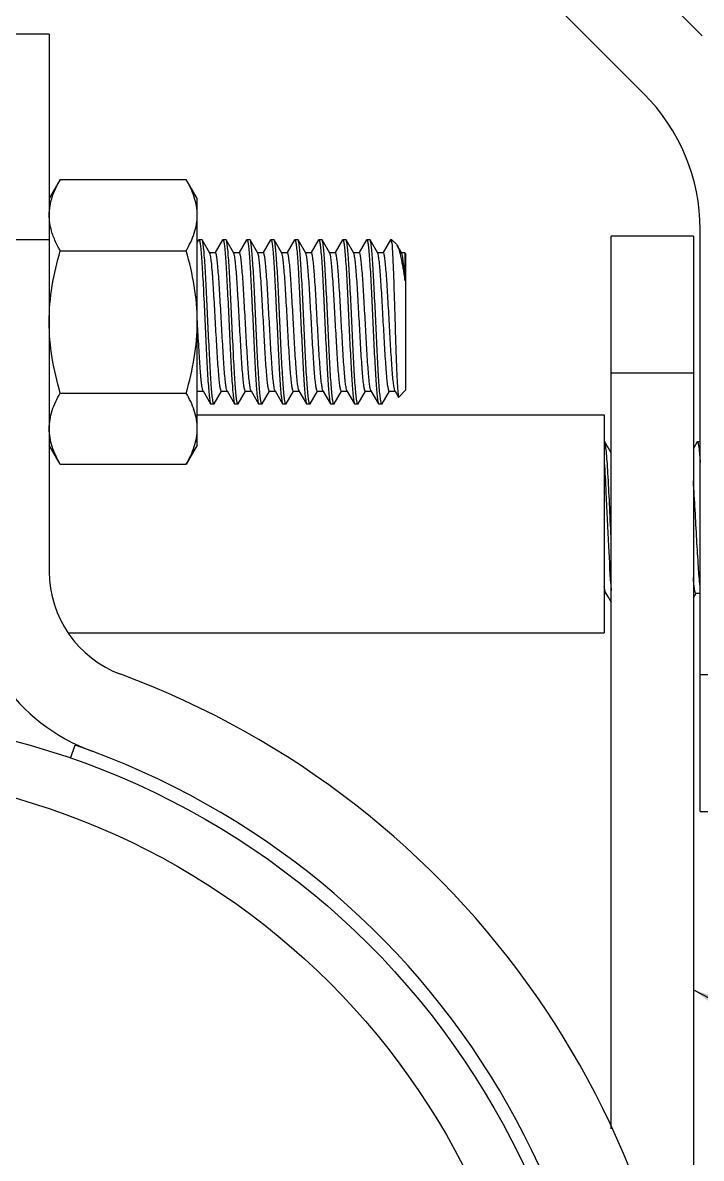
# Model space of a CAD drawing. Extents: x 185245 to 2166646, y -19957 to 815000.
# Drawn here: x 2000411 to 2000826, y 673238 to 673931 of the extents above; entities that cross this region are included whole.
import ezdxf

# ---------------------------------------------------------------- set-up
doc = ezdxf.new("R2010")
doc.units = 0
doc.header["$LTSCALE"] = 1000
doc.header["$MEASUREMENT"] = 0
doc.styles.get("Standard").update_dxf_attribs({"font": 'gbenor.shx', "bigfont": 'gbcbig.shx'})
doc.dimstyles.get("Standard").update_dxf_attribs({"dimscale": 100, "dimtxt": 3.5, "dimasz": 1, "dimexe": 2.5, "dimexo": 3, "dimgap": 1.5, "dimtad": 1, "dimdec": 0, "dimzin": 0, "dimdsep": 46, "dimtxsty": 'Standard', "dimblk": 'ARCHTICK', "dimcen": 0.09, "dimadec": 0, "dimazin": 0, "dimtfac": 1, "dimtdec": 0, "dimtix": 1, "dimtmove": 2, "dimatfit": 3, "dimfxl": 1, "dimtolj": 1, "dimtzin": 0, "dimarcsym": 0})

# ---------------------------------------------------------------- blocks, each defined once
blk = doc.blocks.new('gfhhrryyfd')
at = {"linetype": 'Continuous'}
for p, q in [((3687826.77, -1753038.41), (3688040.04, -1753251.68)), ((3688004.55, -1753287.16), (3687791.28, -1753073.89)), ((3687641.58, -1753250.77), (3687591.4, -1753250.77)), ((3687641.58, -1753250.77), (3687641.58, -1753578.87)), ((3687648.3, -1753339.51), (3687641.58, -1753351.15)), ((3687648.3, -1753339.51), (3687725.19, -1753339.51)), ((3687731.91, -1753351.15), (3687725.19, -1753339.51)), ((3687731.91, -1753501.66), (3687731.91, -1753351.15)), ((3688038.85, -1753725.4), (3688038.85, -1753369.95)), ((3687641.58, -1753376.23), (3687591.4, -1753376.23)), ((3687732.76, -1753376.39), (3687731.91, -1753377.86)), ((3687732.76, -1753376.39), (3687732.95, -1753376.23)), ((3687734.78, -1753376.23), (3687732.95, -1753376.23)), ((3687734.78, -1753376.23), (3687732.95, -1753376.23)), ((3687732.95, -1753376.23), (3687732.98, -1753376.23)), ((3687734.97, -1753376.39), (3687734.78, -1753376.23)), ((3687739.59, -1753384.36), (3687734.97, -1753376.39)), ((3687747.4, -1753376.39), (3687742.91, -1753384.12)), ((3687747.4, -1753376.39), (3687747.59, -1753376.23)), ((3687749.41, -1753376.23), (3687747.59, -1753376.23)), ((3687749.41, -1753376.23), (3687747.59, -1753376.23)), ((3687747.59, -1753376.23), (3687747.61, -1753376.23)), ((3687749.6, -1753376.39), (3687749.41, -1753376.23)), ((3687754.22, -1753384.36), (3687749.6, -1753376.39)), ((3687762.03, -1753376.39), (3687757.55, -1753384.12)), ((3687762.03, -1753376.39), (3687762.22, -1753376.23)), ((3687764.05, -1753376.23), (3687762.22, -1753376.23)), ((3687764.05, -1753376.23), (3687762.22, -1753376.23)), ((3687762.22, -1753376.23), (3687762.25, -1753376.23)), ((3687764.24, -1753376.39), (3687764.05, -1753376.23)), ((3687768.86, -1753384.36), (3687764.24, -1753376.39)), ((3687776.67, -1753376.39), (3687772.19, -1753384.12)), ((3687776.67, -1753376.39), (3687776.86, -1753376.23)), ((3687778.69, -1753376.23), (3687776.86, -1753376.23)), ((3687778.69, -1753376.23), (3687776.86, -1753376.23)), ((3687776.86, -1753376.23), (3687776.89, -1753376.23)), ((3687778.87, -1753376.39), (3687778.69, -1753376.23)), ((3687783.5, -1753384.36), (3687778.87, -1753376.39)), ((3687791.31, -1753376.39), (3687786.82, -1753384.12)), ((3687791.31, -1753376.39), (3687791.49, -1753376.23)), ((3687793.32, -1753376.23), (3687791.49, -1753376.23)), ((3687793.32, -1753376.23), (3687791.49, -1753376.23)), ((3687791.49, -1753376.23), (3687791.52, -1753376.23)), ((3687793.51, -1753376.39), (3687793.32, -1753376.23)), ((3687798.13, -1753384.36), (3687793.51, -1753376.39)), ((3687805.94, -1753376.39), (3687801.46, -1753384.12)), ((3687805.94, -1753376.39), (3687806.13, -1753376.23)), ((3687807.96, -1753376.23), (3687806.13, -1753376.23)), ((3687807.96, -1753376.23), (3687806.13, -1753376.23)), ((3687806.13, -1753376.23), (3687806.16, -1753376.23)), ((3687808.15, -1753376.39), (3687807.96, -1753376.23)), ((3687812.77, -1753384.36), (3687808.15, -1753376.39)), ((3687820.58, -1753376.39), (3687816.1, -1753384.12)), ((3687820.58, -1753376.39), (3687820.77, -1753376.23)), ((3687822.6, -1753376.23), (3687820.77, -1753376.23)), ((3687822.6, -1753376.23), (3687820.77, -1753376.23)), ((3687820.77, -1753376.23), (3687820.79, -1753376.23)), ((3687822.78, -1753376.39), (3687822.6, -1753376.23)), ((3687827.4, -1753384.36), (3687822.78, -1753376.39)), ((3687835.22, -1753376.39), (3687830.73, -1753384.12)), ((3687835.22, -1753376.39), (3687835.4, -1753376.23)), ((3687837.23, -1753376.23), (3687835.4, -1753376.23)), ((3687837.23, -1753376.23), (3687835.4, -1753376.23)), ((3687835.4, -1753376.23), (3687835.43, -1753376.23)), ((3687837.42, -1753376.39), (3687837.23, -1753376.23)), ((3687842.04, -1753384.36), (3687837.42, -1753376.39)), ((3687849.85, -1753376.39), (3687845.37, -1753384.12)), ((3687850.04, -1753376.23), (3687849.85, -1753376.39)), ((3687850.67, -1753376.23), (3687850.04, -1753376.23)), ((3687853.5, -1753379.06), (3687850.67, -1753376.23)), ((3687850.67, -1753378.06), (3687850.67, -1753376.23)), ((3687984.49, -1753919.18), (3687984.49, -1753374.14)), ((3688034.67, -1753374.14), (3687984.49, -1753374.14)), ((3688034.67, -1753374.14), (3688034.67, -1754143.58)), ((3687648.3, -1753382.96), (3687725.19, -1753382.96)), ((3687743, -1753384.17), (3687739.48, -1753384.17)), ((3687757.63, -1753384.17), (3687754.11, -1753384.17)), ((3687772.27, -1753384.17), (3687768.75, -1753384.17)), ((3687768.97, -1753384.6), (3687768.86, -1753384.36)), ((3687786.91, -1753384.17), (3687783.39, -1753384.17)), ((3687801.54, -1753384.17), (3687798.02, -1753384.17)), ((3687816.18, -1753384.17), (3687812.66, -1753384.17)), ((3687812.9, -1753384.67), (3687812.77, -1753384.36)), ((3687830.81, -1753384.17), (3687827.29, -1753384.17)), ((3687845.45, -1753384.17), (3687841.93, -1753384.17)), ((3687856.68, -1753384.36), (3687853.98, -1753379.71)), ((3687858.62, -1753384.17), (3687856.57, -1753384.17)), ((3687859.03, -1753384.59), (3687858.62, -1753384.17)), ((3687858.62, -1753384.17), (3687858.62, -1753401.06)), ((3687859.03, -1753384.59), (3687859.03, -1753468.22)), ((3687732.02, -1753426.4), (3687731.91, -1753424.36)), ((3687732.05, -1753426.93), (3687732.02, -1753426.4)), ((3688034.67, -1753457.77), (3687984.49, -1753457.77)), ((3687648.3, -1753469.86), (3687725.19, -1753469.86)), ((3687731.91, -1753469.08), (3687732.13, -1753468.69)), ((3687732.05, -1753468.64), (3687735.57, -1753468.64)), ((3687735.46, -1753468.45), (3687740.08, -1753476.43)), ((3687742.28, -1753476.43), (3687746.77, -1753468.69)), ((3687746.68, -1753468.64), (3687750.21, -1753468.64)), ((3687750.09, -1753468.45), (3687754.72, -1753476.43)), ((3687756.92, -1753476.43), (3687761.4, -1753468.69)), ((3687761.32, -1753468.64), (3687764.84, -1753468.64)), ((3687764.73, -1753468.45), (3687769.35, -1753476.43)), ((3687771.56, -1753476.43), (3687776.04, -1753468.69)), ((3687775.96, -1753468.64), (3687779.48, -1753468.64)), ((3687779.37, -1753468.45), (3687783.99, -1753476.43)), ((3687786.19, -1753476.43), (3687790.68, -1753468.69)), ((3687790.59, -1753468.64), (3687794.11, -1753468.64)), ((3687794, -1753468.45), (3687798.62, -1753476.43)), ((3687800.83, -1753476.43), (3687805.31, -1753468.69)), ((3687805.23, -1753468.64), (3687808.75, -1753468.64)), ((3687808.64, -1753468.45), (3687813.26, -1753476.43)), ((3687815.46, -1753476.43), (3687819.95, -1753468.69)), ((3687819.86, -1753468.64), (3687823.39, -1753468.64)), ((3687823.27, -1753468.45), (3687827.9, -1753476.43)), ((3687830.1, -1753476.43), (3687834.58, -1753468.69)), ((3687834.5, -1753468.64), (3687838.02, -1753468.64)), ((3687837.91, -1753468.45), (3687837.78, -1753468.15)), ((3687837.91, -1753468.45), (3687842.53, -1753476.43)), ((3687844.74, -1753476.43), (3687849.22, -1753468.69)), ((3687849.14, -1753468.64), (3687852.66, -1753468.64)), ((3687852.55, -1753468.45), (3687852.47, -1753468.3)), ((3687852.55, -1753468.45), (3687852.66, -1753468.64)), ((3687852.66, -1753468.64), (3687854.78, -1753472.3)), ((3687854.78, -1753472.3), (3687854.91, -1753472.35)), ((3687859.03, -1753468.22), (3687854.91, -1753472.35)), ((3687740.08, -1753476.43), (3687740.27, -1753476.59)), ((3687742.1, -1753476.59), (3687740.27, -1753476.59)), ((3687742.1, -1753476.59), (3687740.27, -1753476.59)), ((3687742.1, -1753476.59), (3687742.07, -1753476.58)), ((3687742.28, -1753476.43), (3687742.1, -1753476.59)), ((3687754.72, -1753476.43), (3687754.9, -1753476.59)), ((3687756.73, -1753476.59), (3687754.9, -1753476.59)), ((3687756.73, -1753476.59), (3687754.9, -1753476.59)), ((3687756.73, -1753476.59), (3687756.7, -1753476.58)), ((3687756.92, -1753476.43), (3687756.73, -1753476.59)), ((3687769.35, -1753476.43), (3687769.54, -1753476.59)), ((3687771.37, -1753476.59), (3687769.54, -1753476.59)), ((3687771.37, -1753476.59), (3687769.54, -1753476.59)), ((3687771.37, -1753476.59), (3687771.34, -1753476.58)), ((3687771.56, -1753476.43), (3687771.37, -1753476.59)), ((3687783.99, -1753476.43), (3687784.18, -1753476.59)), ((3687786.01, -1753476.59), (3687784.18, -1753476.59)), ((3687786.01, -1753476.59), (3687784.18, -1753476.59)), ((3687786.01, -1753476.59), (3687785.98, -1753476.58)), ((3687786.19, -1753476.43), (3687786.01, -1753476.59)), ((3687798.62, -1753476.43), (3687798.81, -1753476.59)), ((3687800.64, -1753476.59), (3687798.81, -1753476.59)), ((3687800.64, -1753476.59), (3687798.81, -1753476.59)), ((3687800.64, -1753476.59), (3687800.61, -1753476.58)), ((3687800.83, -1753476.43), (3687800.64, -1753476.59)), ((3687813.26, -1753476.43), (3687813.45, -1753476.59)), ((3687815.28, -1753476.59), (3687813.45, -1753476.59)), ((3687815.28, -1753476.59), (3687813.45, -1753476.59)), ((3687815.28, -1753476.59), (3687815.25, -1753476.58)), ((3687815.46, -1753476.43), (3687815.28, -1753476.59)), ((3687827.9, -1753476.43), (3687828.08, -1753476.59)), ((3687829.91, -1753476.59), (3687828.08, -1753476.59)), ((3687829.91, -1753476.59), (3687828.08, -1753476.59)), ((3687829.91, -1753476.59), (3687829.89, -1753476.58)), ((3687830.1, -1753476.43), (3687829.91, -1753476.59)), ((3687842.53, -1753476.43), (3687842.72, -1753476.59)), ((3687844.55, -1753476.59), (3687842.72, -1753476.59)), ((3687844.55, -1753476.59), (3687842.72, -1753476.59)), ((3687844.55, -1753476.59), (3687844.52, -1753476.58)), ((3687844.74, -1753476.43), (3687844.55, -1753476.59)), ((3687731.91, -1753483.28), (3687980.3, -1753483.28)), ((3687980.3, -1753483.28), (3687980.3, -1753616.26)), ((3687648.3, -1753513.3), (3687641.58, -1753501.66)), ((3687731.91, -1753501.66), (3687725.19, -1753513.3)), ((3687980.63, -1753499.75), (3687980.44, -1753499.59)), ((3687984.49, -1753506.4), (3687980.63, -1753499.75)), ((3688036.97, -1753499.75), (3688034.67, -1753503.73)), ((3688036.97, -1753499.75), (3688037.16, -1753499.59)), ((3688038.99, -1753499.59), (3688037.16, -1753499.59)), ((3688038.99, -1753499.59), (3688037.16, -1753499.59)), ((3687648.3, -1753513.3), (3687725.19, -1753513.3)), ((3687980.3, -1753592), (3687981.34, -1753592)), ((3687981.12, -1753591.81), (3687984.49, -1753597.62)), ((3688034.67, -1753594.94), (3688036.37, -1753592)), ((3688036.26, -1753592), (3688038.85, -1753592)), ((3687653.6, -1753616.26), (3687980.3, -1753616.26)), ((3688038.85, -1753641.77), (3688089.03, -1753641.77)), ((3687654.61, -1753692.83), (3687657.33, -1753684.92)), ((3688038.85, -1753725.4), (3688089.03, -1753725.4))]:
    blk.add_line(p, q, dxfattribs=at)
for radius in [476.72, 443.27]:
    blk.add_circle((3687499.4, -1754143.58), radius, dxfattribs=at)
for centre, radius, start, end in [((3687921.76, -1753369.95), 117.09, 0, 45), ((3687708.49, -1753578.87), 117.09, 180, 249.68249), ((3687708.49, -1753578.87), 66.91, 180, 249.68249), ((3687499.4, -1754143.58), 535.27, 290.31751, 69.68249), ((3687499.4, -1754143.58), 485.08, 109, 71)]:
    blk.add_arc(centre, radius, start, end, dxfattribs=at)
for points, knots in [([(3687641.58, -1753361.23), (3687641.58, -1753357.52), (3687642.97, -1753349.85), (3687646.33, -1753342.92), (3687648.3, -1753339.51)], [0, 0, 0, 0, 0.485069, 1, 1, 1, 1]), ([(3687731.91, -1753361.23), (3687731.91, -1753357.52), (3687730.52, -1753349.85), (3687727.16, -1753342.92), (3687725.19, -1753339.51)], [0, 0, 0, 0, 0.485069, 1, 1, 1, 1]), ([(3687644.03, -1753374.05), (3687643.64, -1753373), (3687642.27, -1753368.86), (3687641.58, -1753364.48), (3687641.58, -1753361.23)], [0, 0, 0, 0, 0.255881, 1, 1, 1, 1]), ([(3687725.19, -1753382.96), (3687727.16, -1753379.55), (3687730.52, -1753372.62), (3687731.91, -1753364.94), (3687731.91, -1753361.23)], [0, 0, 0, 0, 0.514931, 1, 1, 1, 1]), ([(3687648.3, -1753382.96), (3687647.88, -1753382.23), (3687646.28, -1753379.35), (3687644.89, -1753376.35), (3687644.03, -1753374.05)], [0, 0, 0, 0, 0.255395, 1, 1, 1, 1]), ([(3687732.98, -1753376.23), (3687733.01, -1753376.24), (3687733.18, -1753376.37), (3687733.24, -1753376.59), (3687733.29, -1753376.76)], [0, 0, 0, 0, 0.14607, 1, 1, 1, 1]), ([(3687733.29, -1753376.76), (3687733.51, -1753377.46), (3687733.8, -1753379.43), (3687734.21, -1753383.1), (3687734.61, -1753388.22), (3687735.2, -1753397.37), (3687735.88, -1753410.79), (3687736.68, -1753427.99), (3687737.36, -1753442.59), (3687737.93, -1753453.59), (3687738.34, -1753460.66), (3687738.76, -1753466.6), (3687739.14, -1753471.23), (3687739.58, -1753474.32), (3687739.81, -1753475.96), (3687740.08, -1753476.43)], [0, 0, 0, 0, 0.021893, 0.059338, 0.11121, 0.175832, 0.33449, 0.514559, 0.692469, 0.77323, 0.844901, 0.90513, 0.951948, 0.983856, 1, 1, 1, 1]), ([(3687741.76, -1753476.05), (3687741.53, -1753475.36), (3687741.25, -1753473.39), (3687740.84, -1753469.72), (3687740.44, -1753464.6), (3687739.85, -1753455.45), (3687739.16, -1753442.03), (3687738.36, -1753424.83), (3687737.69, -1753410.22), (3687737.11, -1753399.23), (3687736.7, -1753392.15), (3687736.28, -1753386.22), (3687735.91, -1753381.58), (3687735.47, -1753378.49), (3687735.23, -1753376.85), (3687734.97, -1753376.39)], [0, 0, 0, 0, 0.02187, 0.059297, 0.111154, 0.175764, 0.334422, 0.514507, 0.692435, 0.773208, 0.844889, 0.905123, 0.951944, 0.983855, 1, 1, 1, 1]), ([(3687747.61, -1753376.23), (3687747.64, -1753376.24), (3687747.82, -1753376.37), (3687747.87, -1753376.59), (3687747.92, -1753376.76)], [0, 0, 0, 0, 0.146483, 1, 1, 1, 1]), ([(3687747.92, -1753376.76), (3687748.15, -1753377.45), (3687748.43, -1753379.42), (3687748.84, -1753383.09), (3687749.24, -1753388.2), (3687749.83, -1753397.35), (3687750.52, -1753410.77), (3687751.32, -1753427.97), (3687752, -1753442.58), (3687752.57, -1753453.58), (3687752.98, -1753460.66), (3687753.4, -1753466.59), (3687753.77, -1753471.23), (3687754.21, -1753474.32), (3687754.45, -1753475.96), (3687754.72, -1753476.43)], [0, 0, 0, 0, 0.021833, 0.05923, 0.111064, 0.175659, 0.33431, 0.514413, 0.692368, 0.773157, 0.844855, 0.905103, 0.951934, 0.983852, 1, 1, 1, 1]), ([(3687756.39, -1753476.05), (3687756.17, -1753475.36), (3687755.88, -1753473.39), (3687755.47, -1753469.71), (3687755.08, -1753464.59), (3687754.48, -1753455.45), (3687753.8, -1753442.02), (3687753, -1753424.83), (3687752.32, -1753410.22), (3687751.75, -1753399.23), (3687751.34, -1753392.15), (3687750.92, -1753386.22), (3687750.55, -1753381.58), (3687750.1, -1753378.49), (3687749.87, -1753376.85), (3687749.6, -1753376.39)], [0, 0, 0, 0, 0.02189, 0.059333, 0.111204, 0.175825, 0.334482, 0.514553, 0.692464, 0.773225, 0.844897, 0.905128, 0.951947, 0.983856, 1, 1, 1, 1]), ([(3687762.25, -1753376.23), (3687762.28, -1753376.24), (3687762.45, -1753376.37), (3687762.5, -1753376.58), (3687762.56, -1753376.74)], [0, 0, 0, 0, 0.14739, 1, 1, 1, 1]), ([(3687762.56, -1753376.74), (3687762.78, -1753377.43), (3687763.07, -1753379.39), (3687763.48, -1753383.05), (3687763.87, -1753388.16), (3687764.47, -1753397.3), (3687765.15, -1753410.73), (3687765.95, -1753427.93), (3687766.63, -1753442.55), (3687767.2, -1753453.55), (3687767.61, -1753460.64), (3687768.04, -1753466.58), (3687768.41, -1753471.22), (3687768.85, -1753474.32), (3687769.08, -1753475.96), (3687769.35, -1753476.43)], [0, 0, 0, 0, 0.021699, 0.058987, 0.110742, 0.175283, 0.333897, 0.514056, 0.692114, 0.772961, 0.844719, 0.905022, 0.951896, 0.98384, 1, 1, 1, 1]), ([(3687771.03, -1753476.06), (3687770.81, -1753475.36), (3687770.52, -1753473.4), (3687770.11, -1753469.73), (3687769.71, -1753464.61), (3687769.12, -1753455.47), (3687768.43, -1753442.04), (3687767.64, -1753424.84), (3687766.96, -1753410.23), (3687766.38, -1753399.24), (3687765.97, -1753392.16), (3687765.55, -1753386.22), (3687765.18, -1753381.58), (3687764.74, -1753378.49), (3687764.51, -1753376.85), (3687764.24, -1753376.39)], [0, 0, 0, 0, 0.021836, 0.059237, 0.111077, 0.175677, 0.334321, 0.514424, 0.692372, 0.773156, 0.844853, 0.905103, 0.951936, 0.983852, 1, 1, 1, 1]), ([(3687776.89, -1753376.23), (3687776.92, -1753376.24), (3687777.09, -1753376.37), (3687777.14, -1753376.59), (3687777.2, -1753376.76)], [0, 0, 0, 0, 0.146196, 1, 1, 1, 1]), ([(3687777.2, -1753376.76), (3687777.42, -1753377.45), (3687777.71, -1753379.42), (3687778.12, -1753383.1), (3687778.51, -1753388.21), (3687779.11, -1753397.36), (3687779.79, -1753410.79), (3687780.59, -1753427.98), (3687781.27, -1753442.59), (3687781.84, -1753453.58), (3687782.25, -1753460.66), (3687782.67, -1753466.6), (3687783.04, -1753471.23), (3687783.49, -1753474.32), (3687783.72, -1753475.96), (3687783.99, -1753476.43)], [0, 0, 0, 0, 0.021874, 0.059306, 0.111169, 0.175785, 0.334437, 0.514518, 0.69244, 0.773206, 0.844885, 0.905122, 0.951944, 0.983855, 1, 1, 1, 1]), ([(3687785.67, -1753476.07), (3687785.45, -1753475.38), (3687785.16, -1753473.42), (3687784.75, -1753469.76), (3687784.35, -1753464.65), (3687783.76, -1753455.5), (3687783.07, -1753442.08), (3687782.28, -1753424.87), (3687781.6, -1753410.26), (3687781.02, -1753399.25), (3687780.61, -1753392.17), (3687780.19, -1753386.23), (3687779.82, -1753381.59), (3687779.38, -1753378.49), (3687779.14, -1753376.85), (3687778.87, -1753376.39)], [0, 0, 0, 0, 0.021728, 0.059039, 0.110811, 0.175364, 0.333989, 0.514137, 0.692171, 0.773007, 0.844751, 0.905041, 0.951904, 0.983842, 1, 1, 1, 1]), ([(3687791.52, -1753376.23), (3687791.55, -1753376.24), (3687791.73, -1753376.37), (3687791.78, -1753376.59), (3687791.83, -1753376.76)], [0, 0, 0, 0, 0.146015, 1, 1, 1, 1]), ([(3687791.83, -1753376.76), (3687792.06, -1753377.46), (3687792.34, -1753379.43), (3687792.75, -1753383.1), (3687793.15, -1753388.22), (3687793.74, -1753397.37), (3687794.43, -1753410.8), (3687795.23, -1753427.99), (3687795.9, -1753442.6), (3687796.48, -1753453.59), (3687796.89, -1753460.66), (3687797.31, -1753466.6), (3687797.68, -1753471.23), (3687798.12, -1753474.33), (3687798.36, -1753475.96), (3687798.62, -1753476.43)], [0, 0, 0, 0, 0.021902, 0.059353, 0.11123, 0.175855, 0.334516, 0.514581, 0.692484, 0.773243, 0.844911, 0.905136, 0.951951, 0.983857, 1, 1, 1, 1]), ([(3687800.3, -1753476.05), (3687800.08, -1753475.36), (3687799.79, -1753473.39), (3687799.38, -1753469.71), (3687798.99, -1753464.6), (3687798.39, -1753455.45), (3687797.71, -1753442.02), (3687796.91, -1753424.83), (3687796.23, -1753410.22), (3687795.66, -1753399.23), (3687795.25, -1753392.15), (3687794.83, -1753386.22), (3687794.45, -1753381.58), (3687794.01, -1753378.49), (3687793.78, -1753376.85), (3687793.51, -1753376.39)], [0, 0, 0, 0, 0.021885, 0.059324, 0.11119, 0.175807, 0.334466, 0.514541, 0.692458, 0.773225, 0.8449, 0.90513, 0.951948, 0.983856, 1, 1, 1, 1]), ([(3687806.16, -1753376.23), (3687806.19, -1753376.24), (3687806.36, -1753376.37), (3687806.41, -1753376.58), (3687806.47, -1753376.75)], [0, 0, 0, 0, 0.146759, 1, 1, 1, 1]), ([(3687806.47, -1753376.75), (3687806.69, -1753377.44), (3687806.98, -1753379.41), (3687807.39, -1753383.08), (3687807.78, -1753388.19), (3687808.38, -1753397.33), (3687809.06, -1753410.76), (3687809.86, -1753427.96), (3687810.54, -1753442.57), (3687811.11, -1753453.57), (3687811.52, -1753460.65), (3687811.94, -1753466.59), (3687812.32, -1753471.23), (3687812.76, -1753474.32), (3687812.99, -1753475.96), (3687813.26, -1753476.43)], [0, 0, 0, 0, 0.021792, 0.059156, 0.110966, 0.175545, 0.334187, 0.514308, 0.692293, 0.7731, 0.844815, 0.905079, 0.951923, 0.983848, 1, 1, 1, 1]), ([(3687814.94, -1753476.05), (3687814.72, -1753475.36), (3687814.43, -1753473.39), (3687814.02, -1753469.72), (3687813.62, -1753464.6), (3687813.03, -1753455.45), (3687812.34, -1753442.03), (3687811.55, -1753424.83), (3687810.87, -1753410.22), (3687810.29, -1753399.23), (3687809.88, -1753392.15), (3687809.46, -1753386.22), (3687809.09, -1753381.58), (3687808.65, -1753378.49), (3687808.42, -1753376.85), (3687808.15, -1753376.39)], [0, 0, 0, 0, 0.021878, 0.059312, 0.111177, 0.175794, 0.334448, 0.514526, 0.692445, 0.773211, 0.844888, 0.905123, 0.951945, 0.983855, 1, 1, 1, 1]), ([(3687820.79, -1753376.23), (3687820.82, -1753376.24), (3687821, -1753376.37), (3687821.05, -1753376.58), (3687821.1, -1753376.75)], [0, 0, 0, 0, 0.146768, 1, 1, 1, 1]), ([(3687821.1, -1753376.75), (3687821.33, -1753377.44), (3687821.61, -1753379.41), (3687822.02, -1753383.08), (3687822.42, -1753388.19), (3687823.01, -1753397.33), (3687823.7, -1753410.76), (3687824.5, -1753427.96), (3687825.18, -1753442.57), (3687825.75, -1753453.57), (3687826.16, -1753460.65), (3687826.58, -1753466.59), (3687826.95, -1753471.23), (3687827.4, -1753474.32), (3687827.63, -1753475.96), (3687827.9, -1753476.43)], [0, 0, 0, 0, 0.021791, 0.059155, 0.110967, 0.175548, 0.334182, 0.514304, 0.692288, 0.773093, 0.844809, 0.905077, 0.951923, 0.983848, 1, 1, 1, 1]), ([(3687829.58, -1753476.06), (3687829.35, -1753475.37), (3687829.07, -1753473.41), (3687828.66, -1753469.75), (3687828.26, -1753464.63), (3687827.67, -1753455.49), (3687826.98, -1753442.06), (3687826.18, -1753424.86), (3687825.5, -1753410.25), (3687824.93, -1753399.25), (3687824.52, -1753392.16), (3687824.1, -1753386.23), (3687823.73, -1753381.59), (3687823.28, -1753378.49), (3687823.05, -1753376.85), (3687822.78, -1753376.39)], [0, 0, 0, 0, 0.021768, 0.059112, 0.11091, 0.17548, 0.33411, 0.514241, 0.692243, 0.773059, 0.844786, 0.905063, 0.951916, 0.983846, 1, 1, 1, 1]), ([(3687835.43, -1753376.23), (3687835.46, -1753376.24), (3687835.63, -1753376.37), (3687835.69, -1753376.59), (3687835.74, -1753376.76)], [0, 0, 0, 0, 0.146155, 1, 1, 1, 1]), ([(3687835.74, -1753376.76), (3687835.96, -1753377.46), (3687836.25, -1753379.42), (3687836.66, -1753383.1), (3687837.06, -1753388.22), (3687837.65, -1753397.36), (3687838.34, -1753410.79), (3687839.13, -1753427.99), (3687839.81, -1753442.59), (3687840.39, -1753453.58), (3687840.8, -1753460.66), (3687841.22, -1753466.6), (3687841.59, -1753471.23), (3687842.03, -1753474.32), (3687842.26, -1753475.96), (3687842.53, -1753476.43)], [0, 0, 0, 0, 0.02188, 0.059316, 0.111182, 0.1758, 0.334454, 0.51453, 0.692448, 0.773213, 0.844889, 0.905123, 0.951945, 0.983855, 1, 1, 1, 1]), ([(3687844.21, -1753476.06), (3687843.99, -1753475.37), (3687843.7, -1753473.41), (3687843.29, -1753469.75), (3687842.9, -1753464.63), (3687842.3, -1753455.49), (3687841.62, -1753442.06), (3687840.82, -1753424.86), (3687840.14, -1753410.25), (3687839.57, -1753399.25), (3687839.16, -1753392.16), (3687838.73, -1753386.23), (3687838.36, -1753381.59), (3687837.92, -1753378.49), (3687837.69, -1753376.85), (3687837.42, -1753376.39)], [0, 0, 0, 0, 0.021766, 0.059108, 0.110903, 0.175472, 0.334108, 0.51424, 0.692244, 0.773062, 0.844789, 0.905064, 0.951915, 0.983846, 1, 1, 1, 1]), ([(3687850.22, -1753376.37), (3687850.19, -1753376.33), (3687850.15, -1753376.27), (3687850.07, -1753376.23), (3687850.04, -1753376.23)], [0, 0, 0, 0, 0.595459, 1, 1, 1, 1]), ([(3687850.67, -1753378.06), (3687850.64, -1753377.86), (3687850.52, -1753377.29), (3687850.41, -1753376.7), (3687850.22, -1753376.37)], [0, 0, 0, 0, 0.346578, 1, 1, 1, 1]), ([(3687641.58, -1753426.41), (3687641.58, -1753419.06), (3687642.86, -1753404.35), (3687646.27, -1753390.02), (3687648.3, -1753382.96)], [0, 0, 0, 0, 0.499896, 1, 1, 1, 1]), ([(3687731.91, -1753426.41), (3687731.91, -1753419.06), (3687730.62, -1753404.35), (3687727.22, -1753390.02), (3687725.19, -1753382.96)], [0, 0, 0, 0, 0.499896, 1, 1, 1, 1]), ([(3687746.68, -1753468.64), (3687746.59, -1753468.64), (3687746.37, -1753468.34), (3687746.08, -1753467.37), (3687745.69, -1753465.14), (3687745.3, -1753461.53), (3687744.87, -1753456.61), (3687744.44, -1753450.61), (3687744, -1753443.74), (3687743.57, -1753436.25), (3687742.99, -1753425.79), (3687742.42, -1753415.43), (3687741.83, -1753405.54), (3687741.4, -1753399.08), (3687740.96, -1753393.61), (3687740.57, -1753389.3), (3687740.12, -1753386.37), (3687739.85, -1753384.82), (3687739.59, -1753384.36)], [0, 0, 0, 0, 0.003456, 0.010692, 0.037889, 0.081613, 0.140406, 0.212192, 0.2944, 0.384075, 0.477989, 0.664972, 0.751304, 0.828651, 0.894236, 0.945722, 0.981321, 1, 1, 1, 1]), ([(3687750.09, -1753468.45), (3687749.83, -1753467.99), (3687749.56, -1753466.44), (3687749.12, -1753463.52), (3687748.72, -1753459.21), (3687748.28, -1753453.74), (3687747.85, -1753447.27), (3687747.26, -1753437.38), (3687746.69, -1753427.02), (3687746.11, -1753416.57), (3687745.68, -1753409.07), (3687745.24, -1753402.2), (3687744.82, -1753396.21), (3687744.39, -1753391.29), (3687743.99, -1753387.68), (3687743.6, -1753385.44), (3687743.31, -1753384.47), (3687743.1, -1753384.17), (3687743, -1753384.17)], [0, 0, 0, 0, 0.01868, 0.054278, 0.105764, 0.171348, 0.248694, 0.335027, 0.52201, 0.615925, 0.705601, 0.787809, 0.859593, 0.918386, 0.962109, 0.989306, 0.996546, 1, 1, 1, 1]), ([(3687761.32, -1753468.64), (3687761.22, -1753468.64), (3687761.01, -1753468.34), (3687760.72, -1753467.37), (3687760.33, -1753465.14), (3687759.93, -1753461.53), (3687759.5, -1753456.61), (3687759.07, -1753450.61), (3687758.64, -1753443.74), (3687758.21, -1753436.25), (3687757.63, -1753425.79), (3687757.06, -1753415.43), (3687756.46, -1753405.54), (3687756.04, -1753399.08), (3687755.6, -1753393.61), (3687755.2, -1753389.3), (3687754.75, -1753386.37), (3687754.49, -1753384.82), (3687754.22, -1753384.36)], [0, 0, 0, 0, 0.003456, 0.010693, 0.037891, 0.081614, 0.140408, 0.212192, 0.2944, 0.384075, 0.47799, 0.664974, 0.751306, 0.828653, 0.894237, 0.945723, 0.981321, 1, 1, 1, 1]), ([(3687764.73, -1753468.45), (3687764.47, -1753467.99), (3687764.2, -1753466.44), (3687763.75, -1753463.52), (3687763.35, -1753459.21), (3687762.92, -1753453.74), (3687762.49, -1753447.27), (3687761.89, -1753437.38), (3687761.33, -1753427.02), (3687760.75, -1753416.57), (3687760.31, -1753409.07), (3687759.88, -1753402.2), (3687759.45, -1753396.21), (3687759.02, -1753391.29), (3687758.62, -1753387.68), (3687758.23, -1753385.44), (3687757.94, -1753384.47), (3687757.73, -1753384.17), (3687757.63, -1753384.17)], [0, 0, 0, 0, 0.018679, 0.054277, 0.105763, 0.171348, 0.248694, 0.335027, 0.52201, 0.615925, 0.7056, 0.787807, 0.859593, 0.918386, 0.96211, 0.989308, 0.996544, 1, 1, 1, 1]), ([(3687775.96, -1753468.64), (3687775.86, -1753468.64), (3687775.65, -1753468.35), (3687775.37, -1753467.41), (3687774.98, -1753465.24), (3687774.59, -1753461.74), (3687774.17, -1753456.96), (3687773.74, -1753451.13), (3687773.32, -1753444.43), (3687772.89, -1753437.09), (3687772.32, -1753426.81), (3687771.64, -1753414.37), (3687770.93, -1753402.64), (3687770.32, -1753394.62), (3687769.92, -1753390.12), (3687769.5, -1753386.91), (3687769.2, -1753385.19), (3687768.97, -1753384.6)], [0, 0, 0, 0, 0.003387, 0.010439, 0.0369, 0.079457, 0.136743, 0.2068, 0.287199, 0.375139, 0.467553, 0.652855, 0.817457, 0.884687, 0.938635, 0.97747, 1, 1, 1, 1]), ([(3687779.37, -1753468.45), (3687779.1, -1753467.99), (3687778.84, -1753466.44), (3687778.39, -1753463.52), (3687777.99, -1753459.21), (3687777.55, -1753453.74), (3687777.13, -1753447.27), (3687776.53, -1753437.38), (3687775.96, -1753427.02), (3687775.38, -1753416.57), (3687774.95, -1753409.07), (3687774.52, -1753402.2), (3687774.09, -1753396.21), (3687773.66, -1753391.29), (3687773.26, -1753387.68), (3687772.87, -1753385.44), (3687772.58, -1753384.47), (3687772.37, -1753384.17), (3687772.27, -1753384.17)], [0, 0, 0, 0, 0.01868, 0.054279, 0.105765, 0.17135, 0.248697, 0.335029, 0.522011, 0.615926, 0.705601, 0.787809, 0.859595, 0.918388, 0.962111, 0.989308, 0.996545, 1, 1, 1, 1]), ([(3687790.59, -1753468.64), (3687790.49, -1753468.64), (3687790.28, -1753468.34), (3687789.99, -1753467.37), (3687789.6, -1753465.14), (3687789.2, -1753461.53), (3687788.77, -1753456.61), (3687788.35, -1753450.61), (3687787.91, -1753443.74), (3687787.48, -1753436.25), (3687786.9, -1753425.79), (3687786.33, -1753415.43), (3687785.74, -1753405.54), (3687785.31, -1753399.08), (3687784.87, -1753393.61), (3687784.47, -1753389.3), (3687784.03, -1753386.37), (3687783.76, -1753384.82), (3687783.5, -1753384.36)], [0, 0, 0, 0, 0.003455, 0.010692, 0.037889, 0.081612, 0.140406, 0.212191, 0.294399, 0.384075, 0.477989, 0.664972, 0.751304, 0.82865, 0.894235, 0.945722, 0.981321, 1, 1, 1, 1]), ([(3687793.85, -1753468.09), (3687793.63, -1753467.44), (3687793.33, -1753465.65), (3687792.91, -1753462.33), (3687792.5, -1753457.76), (3687791.9, -1753449.69), (3687791.2, -1753437.97), (3687790.52, -1753425.58), (3687789.95, -1753415.37), (3687789.53, -1753408.11), (3687789.1, -1753401.48), (3687788.68, -1753395.71), (3687788.26, -1753390.99), (3687787.87, -1753387.53), (3687787.49, -1753385.39), (3687787.21, -1753384.46), (3687787, -1753384.17), (3687786.91, -1753384.17)], [0, 0, 0, 0, 0.024104, 0.064245, 0.119183, 0.187069, 0.352029, 0.536643, 0.62845, 0.715691, 0.795361, 0.864724, 0.921406, 0.963495, 0.989662, 0.996639, 1, 1, 1, 1]), ([(3687805.23, -1753468.64), (3687805.13, -1753468.64), (3687804.92, -1753468.34), (3687804.63, -1753467.37), (3687804.24, -1753465.14), (3687803.84, -1753461.53), (3687803.41, -1753456.61), (3687802.98, -1753450.61), (3687802.55, -1753443.74), (3687802.11, -1753436.25), (3687801.53, -1753425.79), (3687800.97, -1753415.43), (3687800.37, -1753405.54), (3687799.94, -1753399.08), (3687799.51, -1753393.61), (3687799.11, -1753389.3), (3687798.66, -1753386.37), (3687798.4, -1753384.82), (3687798.13, -1753384.36)], [0, 0, 0, 0, 0.003456, 0.010693, 0.037891, 0.081614, 0.140408, 0.212193, 0.2944, 0.384075, 0.47799, 0.664974, 0.751306, 0.828653, 0.894237, 0.945723, 0.981321, 1, 1, 1, 1]), ([(3687808.64, -1753468.45), (3687808.37, -1753467.99), (3687808.11, -1753466.44), (3687807.66, -1753463.52), (3687807.26, -1753459.21), (3687806.83, -1753453.74), (3687806.4, -1753447.27), (3687805.8, -1753437.38), (3687805.24, -1753427.02), (3687804.66, -1753416.57), (3687804.22, -1753409.07), (3687803.79, -1753402.2), (3687803.36, -1753396.21), (3687802.93, -1753391.29), (3687802.53, -1753387.68), (3687802.14, -1753385.44), (3687801.85, -1753384.47), (3687801.64, -1753384.17), (3687801.54, -1753384.17)], [0, 0, 0, 0, 0.018679, 0.054277, 0.105763, 0.171347, 0.248694, 0.335027, 0.52201, 0.615925, 0.7056, 0.787807, 0.859592, 0.918386, 0.962109, 0.989307, 0.996544, 1, 1, 1, 1]), ([(3687823.27, -1753468.45), (3687823.01, -1753467.99), (3687822.74, -1753466.44), (3687822.3, -1753463.52), (3687821.9, -1753459.21), (3687821.46, -1753453.74), (3687821.03, -1753447.27), (3687820.44, -1753437.38), (3687819.87, -1753427.02), (3687819.29, -1753416.57), (3687818.86, -1753409.07), (3687818.43, -1753402.2), (3687818, -1753396.21), (3687817.57, -1753391.29), (3687817.17, -1753387.68), (3687816.78, -1753385.44), (3687816.49, -1753384.47), (3687816.28, -1753384.17), (3687816.18, -1753384.17)], [0, 0, 0, 0, 0.01868, 0.054279, 0.105765, 0.17135, 0.248697, 0.335029, 0.522011, 0.615925, 0.705601, 0.787809, 0.859595, 0.918388, 0.962111, 0.989308, 0.996545, 1, 1, 1, 1]), ([(3687834.5, -1753468.64), (3687834.4, -1753468.64), (3687834.19, -1753468.34), (3687833.9, -1753467.37), (3687833.51, -1753465.14), (3687833.11, -1753461.53), (3687832.68, -1753456.61), (3687832.25, -1753450.61), (3687831.82, -1753443.74), (3687831.39, -1753436.25), (3687830.81, -1753425.79), (3687830.24, -1753415.43), (3687829.65, -1753405.54), (3687829.22, -1753399.08), (3687828.78, -1753393.61), (3687828.38, -1753389.3), (3687827.94, -1753386.37), (3687827.67, -1753384.82), (3687827.4, -1753384.36)], [0, 0, 0, 0, 0.003455, 0.010692, 0.037889, 0.081612, 0.140405, 0.212191, 0.294399, 0.384075, 0.477989, 0.664971, 0.751303, 0.82865, 0.894235, 0.945721, 0.98132, 1, 1, 1, 1]), ([(3687837.78, -1753468.15), (3687837.55, -1753467.54), (3687837.26, -1753465.79), (3687836.84, -1753462.52), (3687836.43, -1753457.99), (3687835.82, -1753449.95), (3687835.12, -1753438.22), (3687834.44, -1753425.81), (3687833.87, -1753415.56), (3687833.45, -1753408.26), (3687833.02, -1753401.59), (3687832.6, -1753395.79), (3687832.18, -1753391.03), (3687831.79, -1753387.55), (3687831.4, -1753385.39), (3687831.12, -1753384.46), (3687830.91, -1753384.17), (3687830.81, -1753384.17)], [0, 0, 0, 0, 0.023269, 0.062718, 0.117132, 0.184671, 0.349442, 0.534421, 0.62655, 0.714161, 0.794217, 0.863947, 0.920949, 0.963286, 0.989608, 0.996625, 1, 1, 1, 1]), ([(3687849.14, -1753468.64), (3687849.04, -1753468.64), (3687848.83, -1753468.34), (3687848.54, -1753467.37), (3687848.15, -1753465.14), (3687847.75, -1753461.53), (3687847.32, -1753456.61), (3687846.89, -1753450.61), (3687846.46, -1753443.74), (3687846.02, -1753436.25), (3687845.44, -1753425.79), (3687844.88, -1753415.43), (3687844.28, -1753405.54), (3687843.85, -1753399.08), (3687843.42, -1753393.61), (3687843.02, -1753389.3), (3687842.57, -1753386.37), (3687842.31, -1753384.82), (3687842.04, -1753384.36)], [0, 0, 0, 0, 0.003455, 0.010693, 0.037891, 0.081614, 0.140407, 0.212192, 0.2944, 0.384075, 0.47799, 0.664974, 0.751306, 0.828653, 0.894237, 0.945723, 0.981321, 1, 1, 1, 1]), ([(3687852.47, -1753468.3), (3687852.23, -1753467.76), (3687851.95, -1753466.1), (3687851.52, -1753462.98), (3687851.11, -1753458.55), (3687850.5, -1753450.56), (3687849.79, -1753438.83), (3687849.11, -1753426.35), (3687848.53, -1753416.01), (3687848.1, -1753408.62), (3687847.67, -1753401.86), (3687847.25, -1753395.98), (3687846.83, -1753391.15), (3687846.43, -1753387.61), (3687846.04, -1753385.41), (3687845.76, -1753384.46), (3687845.55, -1753384.17), (3687845.45, -1753384.17)], [0, 0, 0, 0, 0.021222, 0.058965, 0.112084, 0.178762, 0.343059, 0.528931, 0.621852, 0.710377, 0.791385, 0.862024, 0.919818, 0.962768, 0.989477, 0.996588, 1, 1, 1, 1]), ([(3687850.67, -1753378.06), (3687850.92, -1753380.56), (3687851.25, -1753387.08), (3687851.72, -1753398.65), (3687852.19, -1753413.26), (3687852.67, -1753429.22), (3687853.09, -1753442.52), (3687853.44, -1753452.4), (3687853.69, -1753458.69), (3687853.96, -1753463.92), (3687854.17, -1753467.96), (3687854.49, -1753470.57), (3687854.57, -1753471.94), (3687854.78, -1753472.3)], [0, 0, 0, 0, 0.079873, 0.207357, 0.368394, 0.544526, 0.714953, 0.791458, 0.858883, 0.915067, 0.958179, 0.986787, 1, 1, 1, 1]), ([(3687853.98, -1753379.71), (3687854.49, -1753380.59), (3687855.31, -1753383.09), (3687856.4, -1753387.68), (3687857.52, -1753393.87), (3687858.24, -1753398.52), (3687858.62, -1753401.06)], [0, 0, 0, 0, 0.139011, 0.356589, 0.647179, 1, 1, 1, 1]), ([(3687858.62, -1753401.06), (3687858.47, -1753398.92), (3687858.18, -1753395.09), (3687857.75, -1753390.08), (3687857.25, -1753386.69), (3687856.98, -1753384.88), (3687856.68, -1753384.36)], [0, 0, 0, 0, 0.382915, 0.68479, 0.89301, 1, 1, 1, 1]), ([(3687819.86, -1753468.64), (3687819.77, -1753468.64), (3687819.56, -1753468.36), (3687819.28, -1753467.42), (3687818.89, -1753465.27), (3687818.5, -1753461.79), (3687818.08, -1753457.04), (3687817.66, -1753451.24), (3687817.24, -1753444.57), (3687816.81, -1753437.28), (3687816.24, -1753427.04), (3687815.56, -1753414.62), (3687814.86, -1753402.9), (3687814.25, -1753394.85), (3687813.84, -1753390.31), (3687813.43, -1753387.04), (3687813.13, -1753385.29), (3687812.9, -1753384.67)], [0, 0, 0, 0, 0.003373, 0.010385, 0.036689, 0.078996, 0.13596, 0.205646, 0.285655, 0.373222, 0.465313, 0.650248, 0.815042, 0.882623, 0.937099, 0.976631, 1, 1, 1, 1]), ([(3687648.3, -1753469.86), (3687646.27, -1753462.8), (3687642.86, -1753448.46), (3687641.58, -1753433.75), (3687641.58, -1753426.41)], [0, 0, 0, 0, 0.500104, 1, 1, 1, 1]), ([(3687725.19, -1753469.86), (3687727.22, -1753462.8), (3687730.62, -1753448.46), (3687731.91, -1753433.75), (3687731.91, -1753426.41)], [0, 0, 0, 0, 0.500104, 1, 1, 1, 1]), ([(3687735.46, -1753468.45), (3687735.21, -1753468.02), (3687734.95, -1753466.57), (3687734.52, -1753463.83), (3687734.14, -1753459.81), (3687733.72, -1753454.7), (3687733.3, -1753448.63), (3687732.73, -1753439.27), (3687732.33, -1753431.95), (3687732.05, -1753426.93)], [0, 0, 0, 0, 0.035817, 0.103405, 0.201006, 0.325505, 0.472815, 0.638061, 1, 1, 1, 1]), ([(3687641.58, -1753491.58), (3687641.58, -1753487.87), (3687642.97, -1753480.2), (3687646.33, -1753473.27), (3687648.3, -1753469.86)], [0, 0, 0, 0, 0.485069, 1, 1, 1, 1]), ([(3687731.91, -1753491.58), (3687731.91, -1753487.87), (3687730.52, -1753480.2), (3687727.16, -1753473.27), (3687725.19, -1753469.86)], [0, 0, 0, 0, 0.485069, 1, 1, 1, 1]), ([(3687732.05, -1753468.64), (3687732.02, -1753468.64), (3687731.97, -1753468.63), (3687731.93, -1753468.59), (3687731.91, -1753468.57)], [0, 0, 0, 0, 0.445368, 1, 1, 1, 1]), ([(3687742.07, -1753476.58), (3687742.04, -1753476.58), (3687741.86, -1753476.44), (3687741.81, -1753476.22), (3687741.76, -1753476.05)], [0, 0, 0, 0, 0.146229, 1, 1, 1, 1]), ([(3687756.7, -1753476.58), (3687756.68, -1753476.58), (3687756.5, -1753476.44), (3687756.45, -1753476.22), (3687756.39, -1753476.05)], [0, 0, 0, 0, 0.146092, 1, 1, 1, 1]), ([(3687771.34, -1753476.58), (3687771.31, -1753476.58), (3687771.14, -1753476.44), (3687771.08, -1753476.23), (3687771.03, -1753476.06)], [0, 0, 0, 0, 0.146465, 1, 1, 1, 1]), ([(3687785.98, -1753476.58), (3687785.95, -1753476.58), (3687785.78, -1753476.45), (3687785.72, -1753476.23), (3687785.67, -1753476.07)], [0, 0, 0, 0, 0.147196, 1, 1, 1, 1]), ([(3687800.61, -1753476.58), (3687800.58, -1753476.58), (3687800.41, -1753476.44), (3687800.36, -1753476.22), (3687800.3, -1753476.05)], [0, 0, 0, 0, 0.146127, 1, 1, 1, 1]), ([(3687815.25, -1753476.58), (3687815.22, -1753476.58), (3687815.05, -1753476.44), (3687814.99, -1753476.22), (3687814.94, -1753476.05)], [0, 0, 0, 0, 0.146169, 1, 1, 1, 1]), ([(3687829.89, -1753476.58), (3687829.86, -1753476.58), (3687829.68, -1753476.45), (3687829.63, -1753476.23), (3687829.58, -1753476.06)], [0, 0, 0, 0, 0.146926, 1, 1, 1, 1]), ([(3687844.52, -1753476.58), (3687844.49, -1753476.58), (3687844.32, -1753476.45), (3687844.27, -1753476.23), (3687844.21, -1753476.06)], [0, 0, 0, 0, 0.146938, 1, 1, 1, 1]), ([(3687648.3, -1753513.3), (3687646.33, -1753509.89), (3687642.97, -1753502.96), (3687641.58, -1753495.29), (3687641.58, -1753491.58)], [0, 0, 0, 0, 0.514931, 1, 1, 1, 1]), ([(3687725.19, -1753513.3), (3687727.16, -1753509.89), (3687730.52, -1753502.96), (3687731.91, -1753495.29), (3687731.91, -1753491.58)], [0, 0, 0, 0, 0.514931, 1, 1, 1, 1]), ([(3687984.49, -1753557.98), (3687984.16, -1753551.12), (3687983.56, -1753538.09), (3687982.81, -1753522.55), (3687982.12, -1753511.97), (3687981.71, -1753506.19), (3687981.19, -1753502.35), (3687980.96, -1753500.31), (3687980.63, -1753499.75)], [0, 0, 0, 0, 0.352979, 0.670269, 0.798336, 0.89849, 0.966549, 1, 1, 1, 1]), ([(3688037.16, -1753499.59), (3688037.2, -1753499.59), (3688037.31, -1753499.67), (3688037.36, -1753499.78), (3688037.39, -1753499.84)], [0, 0, 0, 0, 0.372755, 1, 1, 1, 1]), ([(3688037.39, -1753499.84), (3688037.43, -1753499.91), (3688037.57, -1753500.31), (3688037.66, -1753500.72), (3688037.72, -1753501.06)], [0, 0, 0, 0, 0.179445, 1, 1, 1, 1]), ([(3688037.72, -1753501.06), (3688037.84, -1753501.66), (3688038.37, -1753505.37), (3688038.63, -1753509.11), (3688038.85, -1753512.23)], [0, 0, 0, 0, 0.162909, 1, 1, 1, 1]), ([(3687980.3, -1753512.23), (3687980.73, -1753518.28), (3687981.63, -1753535.36), (3687982.82, -1753561.49), (3687983.77, -1753581.56), (3687984.49, -1753590.59)], [0, 0, 0, 0, 0.231876, 0.654001, 1, 1, 1, 1]), ([(3688038.85, -1753587.86), (3688038.35, -1753583.98), (3688037.66, -1753574.44), (3688036.36, -1753552.99), (3688035.51, -1753535.42), (3688034.67, -1753523.51)], [0, 0, 0, 0, 0.181921, 0.444719, 1, 1, 1, 1]), ([(3688036.26, -1753592), (3688036.01, -1753592), (3688035.72, -1753590.85), (3688035.38, -1753589.3), (3688035.01, -1753586.19), (3688034.79, -1753583.89), (3688034.67, -1753582.54)], [0, 0, 0, 0, 0.07557, 0.268534, 0.579327, 1, 1, 1, 1]), ([(3687980.89, -1753591.18), (3687980.83, -1753590.99), (3687980.57, -1753589.89), (3687980.42, -1753588.77), (3687980.3, -1753587.86)], [0, 0, 0, 0, 0.181659, 1, 1, 1, 1]), ([(3687981.12, -1753591.81), (3687981.08, -1753591.73), (3687980.99, -1753591.52), (3687980.92, -1753591.31), (3687980.89, -1753591.18)], [0, 0, 0, 0, 0.424647, 1, 1, 1, 1])]:
    blk.add_open_spline(points, degree=3, knots=knots, dxfattribs=at)
for points in [[(3687853.5, -1753379.06), (3687853.69, -1753379.25), (3687853.84, -1753379.48), (3687853.98, -1753379.71)], [(3687794, -1753468.45), (3687793.94, -1753468.34), (3687793.89, -1753468.21), (3687793.85, -1753468.09)]]:
    blk.add_open_spline(points, degree=3, dxfattribs=at)
blk.add_leader([(3688034.67, -1753834.26), (3688604.5, -1754134.31)], dimstyle='Standard', override={"dimgap": 20, "dimtad": 0})

msp = doc.modelspace()

# ---------------------------------------------------------------- block references
at = {"lineweight": -3, "xscale": 0.9999959468841553, "yscale": 0.9999959506094456, "zscale": 0.9999959495959999}
msp.add_blockref('gfhhrryyfd', (-1687199, 2427167.71, 0), dxfattribs=at)

doc.saveas('drawing.dxf')
